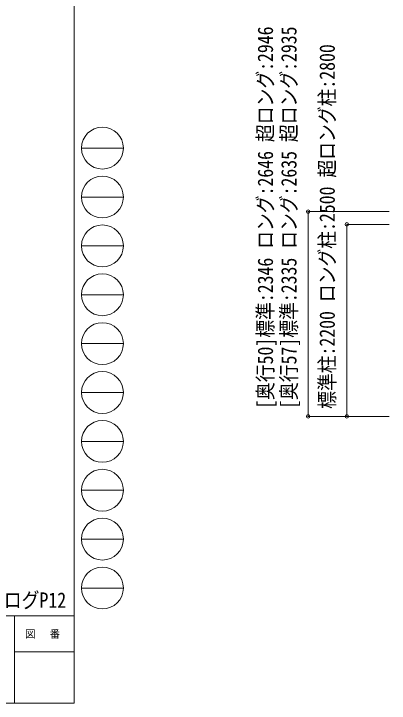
# Model space of a CAD drawing. Units: millimetres at full size, sheet at 1:40; details may follow other scales. Extents: x -11243 to 21331, y -7760 to 7760.
# Drawn here: x 9988 to 14287, y -7760 to 139 of the extents above; entities that cross this region are included whole.
import ezdxf
from ezdxf.enums import TextEntityAlignment as Align

# ---------------------------------------------------------------- set-up
doc = ezdxf.new("R2010")
doc.units = ezdxf.units.MM
doc.header["$LTSCALE"] = 40
doc.header["$PDMODE"] = 32
doc.header["$PDSIZE"] = 40
for name, color, linetype, lineweight in [('0-6_OTH_LINE', 6, 'Continuous', 9), ('0-7_SHAPE', 4, 'Continuous', 9), ('8-0', 7, 'Continuous', 9), ('F-0_240', 7, 'Continuous', 9)]:
    doc.layers.add(name, color=color, linetype=linetype, lineweight=lineweight)
doc.styles.add('ＭＳ ゴシック', font='')
doc.styles.get('ＭＳ ゴシック').set_extended_font_data('MS Gothic')

msp = doc.modelspace()

# ---------------------------------------------------------------- linework, layer by layer
at = {"layer": '8-0', "color": 6}
for p, q in [((13358.38, -2127.71), (14286.72, -2127.71)), ((13358.38, -4473.75), (13358.38, -2127.71)), ((13802.13, -2273.93), (14286.72, -2273.93)), ((13802.13, -4473.75), (13802.13, -2273.93)), ((13358.38, -4473.75), (14286.72, -4473.75)), ((13802.13, -4473.75), (14286.72, -4473.75))]:
    msp.add_line(p, q, dxfattribs=at)
for p in [(13358.38, -2127.71), (13802.13, -2273.93), (13358.38, -4473.75), (13802.13, -4473.75)]:
    msp.add_point(p, dxfattribs=at)
at = {"layer": 'F-0_240', "color": 5}
for p, q in [((10677.26, 7760), (10677.26, -7760)), ((-11242.74, -6760), (10677.26, -6760)), ((9997.25, -6760), (9997.25, -7760)), ((9997.25, -7170), (10677.26, -7170)), ((-11242.74, -7760), (10677.26, -7760))]:
    msp.add_line(p, q, dxfattribs=at)
at = {"layer": 'F-0_240', "color": 4}
for p, q in [((10762.74, -1400), (11242.74, -1400)), ((10762.74, -1960), (11242.74, -1960)), ((10762.74, -2520), (11242.74, -2520)), ((10762.74, -3080), (11242.74, -3080)), ((10762.74, -3640), (11242.74, -3640)), ((10762.74, -4200), (11242.74, -4200)), ((10762.74, -4760), (11242.74, -4760)), ((10762.74, -5320), (11242.74, -5320)), ((10762.74, -5880), (11242.74, -5880)), ((10762.74, -6440), (11242.74, -6440))]:
    msp.add_line(p, q, dxfattribs=at)
for centre in [(11002.74, -1400), (11002.74, -1960), (11002.74, -2520), (11002.74, -3080), (11002.74, -3640), (11002.74, -4200), (11002.74, -4760), (11002.74, -5320), (11002.74, -5880), (11002.74, -6440)]:
    msp.add_circle(centre, 240, dxfattribs=at)

# ---------------------------------------------------------------- texts
at = {"layer": '0-6_OTH_LINE', "color": 7, "style": 'ＭＳ ゴシック', "width": 0.85}
for s, p in [('[奥行50]標準:2346 ロング:2646 超ロング:2946', (13008.83, -4387.85)), ('[奥行57]標準:2335 ロング:2635 超ロング:2935', (13278.04, -4387.85)), ('標準柱:2200 ロング柱:2500 超ロング柱:2800', (13716.58, -4387.85))]:
    msp.add_text(s, height=176, rotation=90, dxfattribs=at).set_placement(p, align=Align.BOTTOM_LEFT)
at = {"layer": '0-7_SHAPE', "color": 7, "style": 'ＭＳ ゴシック', "width": 0.85}
msp.add_text('カタログP12', height=176, dxfattribs=at).set_placement((9465.75, -6719.37), align=Align.BOTTOM_LEFT)
at = {"layer": 'F-0_240', "insert": (10117.25, -7020), "char_height": 87.98, "attachment_point": 7, "style": 'ＭＳ ゴシック'}
msp.add_mtext('\\T1.17;図\u3000番', dxfattribs=at)

doc.saveas('drawing.dxf')
